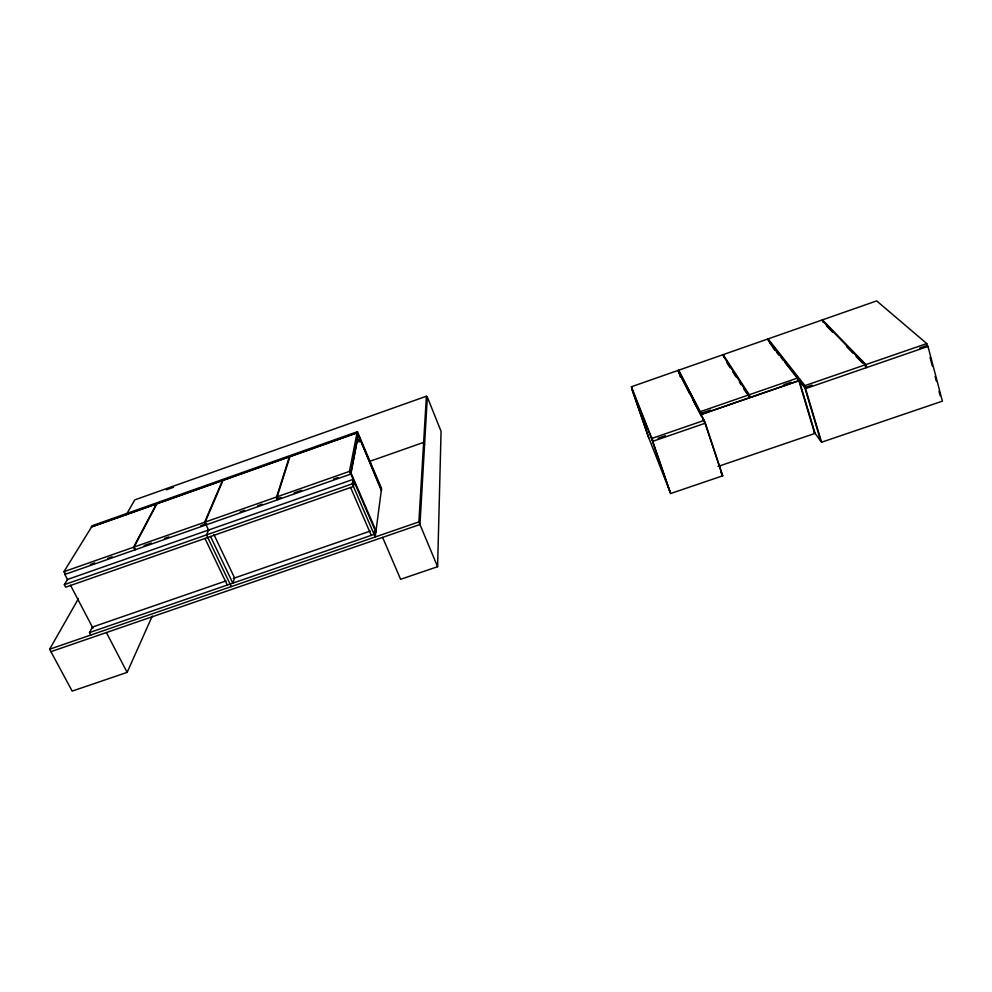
<?xml version="1.0" encoding="UTF-8"?>
<svg xmlns="http://www.w3.org/2000/svg" width="992" height="992" viewBox="0 0 992 992"><rect width="100%" height="100%" fill="white"/><g stroke="black" fill="none" stroke-linecap="round" stroke-linejoin="round"><path stroke-width="1.49" d="M382.602 537.391L400.607 579.303L437.596 566.717L441.068 431.322L427.329 397.085L419.963 524.52L50.914 651.67M437.596 566.717L418.884 521.916L426.399 396.23L134.763 499.881L126.331 514.662M354.256 482.025L353.437 486.514L65.67 587.19L64.344 584.66L67.468 579.489L353.115 479.372L352.284 483.848L375.212 536.97L381.275 490.668M358.372 435.128L381.337 490.643L381.548 488.535L357.442 431.694L92.058 525.772L91.363 526.888L357.256 432.661L357.442 431.694M374.74 529.554L374.096 534.378L89.516 632.574L90.805 635.029M359.538 439.444L359.03 442.072L357.616 438.737L350.87 474.064L375.881 532.121M357.021 432.884L358.087 435.376L350.61 474.04L349.469 471.374L357.021 432.884L289.912 456.68L277.177 496.769L278.368 499.398M277.772 499.596L276.582 496.98L289.354 456.866L223.014 480.376L205.208 522.052L206.448 524.644M208.556 530.038L206.51 534.886L231.272 586.594M206.609 523.664L206.088 524.88L208.717 530.398M134.118 547.026L204.6 522.263L222.456 480.574L156.885 503.812L134.118 547.026L135.396 549.58M78.368 598.796L49.6 649.239L72.168 691.102L127.137 672.39L152.272 616.069M89.516 632.574L92.392 627.093L226.027 580.928M63.934 571.677L133.536 547.224L156.352 504.01L91.549 526.975L63.934 571.677L65.249 574.194M67.654 579.836L64.84 574.455L65.646 573.153M166.396 489.8L173.488 487.283M369.768 461.33L423.634 442.395L424.576 444.689M205.208 522.052L276.582 496.98M277.177 496.769L349.469 471.374M90.346 564.473L94.711 562.948M107.781 558.36L112.146 556.822M144.113 545.6L151.379 543.046M164.461 538.458L168.826 536.92M200.793 525.698L205.146 524.173M240.176 511.872L244.553 510.334M257.684 505.722L262.062 504.184M276.656 499.063L281.034 497.525M294.165 492.912L301.469 490.358M333.572 479.086L337.95 477.549M64.84 574.455L350.87 474.064M64.344 584.66L352.284 483.848M632.276 389.224L631.42 386.756L678.007 370.438L704.084 420.422L722.139 474.684M678.59 370.239L700.29 411.68L748.625 394.965L749.481 397.693L701.183 414.383L678.59 370.239L722.573 354.838L750.138 397.47L798.833 380.63M723.974 357.145L723.168 354.628L767.486 339.115L798.014 377.878L814.32 432.338M790.636 369.136L768.862 341.446L768.081 338.904L821.822 320.094L865.21 364.82L866.004 367.648M823.174 322.45L822.43 319.883L876.668 300.898L926.764 343.579L927.52 346.431M723.168 354.628L749.282 394.742L798.014 377.878M700.389 413.602L710.644 410.068M783.866 384.747L791.182 382.218M700.922 414.619L799.254 380.63L815.089 433.38L718.01 466.463M233.318 578.41L370.363 531.067M704.084 420.422L651.992 438.39L652.934 441.118L631.42 386.756M768.081 338.904L804.946 385.615L865.21 364.82M822.43 319.883L865.892 364.585L926.764 343.579M658.068 438.253L665.372 435.736M812.039 385.144L804.772 387.661L820.781 441.142M919.658 348.031L926.937 345.526L927.979 346.419L942.4 401.152L821.574 442.221L813.601 431.346M49.6 649.239L418.884 521.916M652.649 441.353L705.386 423.162L722.709 475.825L670.642 493.52L648.346 436.703L631.941 389.236L652.649 441.353L670.642 493.52M798.2 379.291L805.541 388.628L927.979 346.419M826.361 325.736L832.722 332.32M846.523 346.568L852.884 353.152M856.071 356.438L862.445 363.022M864.565 365.217L866.686 367.412L865.892 364.585M792.534 371.554L794.431 373.959M796.316 376.365L805.789 388.405L804.946 385.615M770.04 343.443L775.744 350.697M781.312 357.777L783.184 360.17M785.056 362.564L797.556 378.473M773.041 347.746L774.95 350.188M776.86 352.619L778.77 355.049M726.752 362.564L730.112 367.772M732.642 371.665L736.014 376.873M739.375 382.081L741.061 384.685M743.591 388.591L746.951 393.787M70.469 585.206L92.975 628.196M705.386 423.162L679.074 372.744L680.524 377.096M689.44 393.303L678.007 370.438M692.974 400.086L701.456 416.38M702.869 419.095L704.99 423.162M106.404 632.561L127.137 672.39M720.762 471.956L722.709 475.825M133.536 547.224L134.813 549.779M204.972 538.458L227.292 585.032M204.6 522.263L205.84 524.855M210.564 536.498L232.822 583.122L234.596 577.964L213.838 534.378M350.585 487.506L371.268 535.345M351.019 472.961L376.042 530.881M357.256 432.661L381.474 489.577M426.399 396.23L427.254 398.338M652.215 440.274L670.183 492.342M632.288 390.104L648.718 437.646M679.52 373.587L680.475 376.489M700.29 411.68L701.183 414.383M749.282 394.742L750.138 397.47M805.541 388.628L821.574 442.221M930.05 357.331L932.381 366.197M935.109 376.526L936.274 380.965M939.002 391.294L940.168 395.721"/></g></svg>
